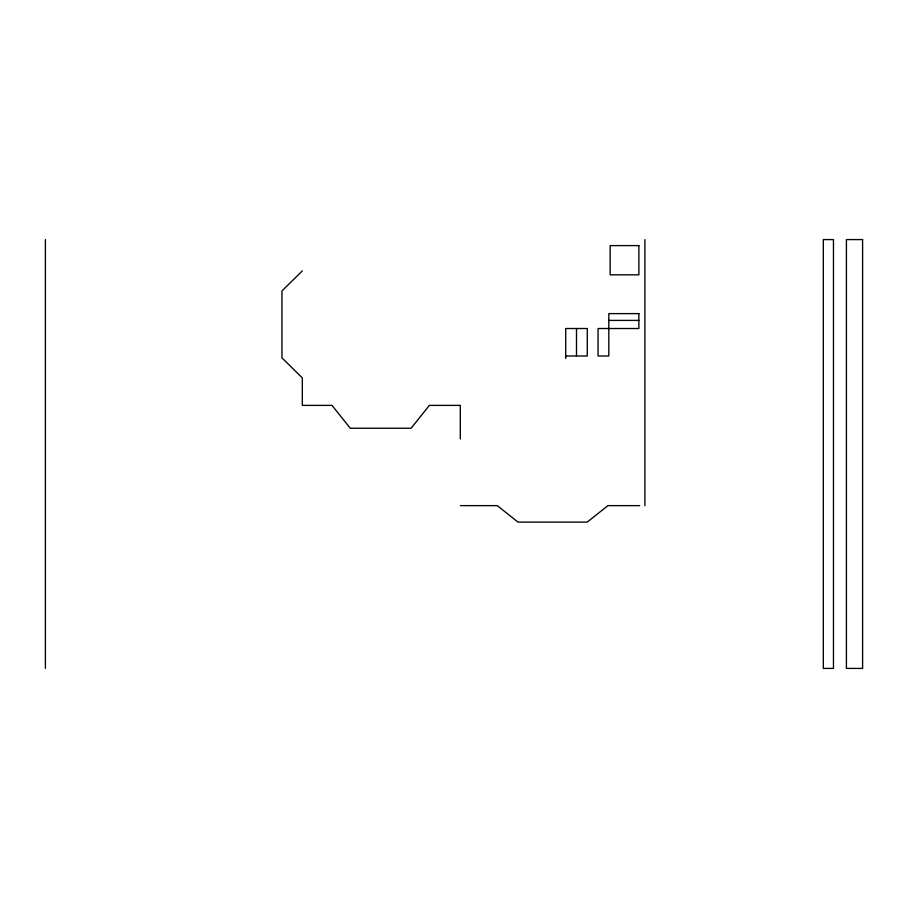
<?xml version="1.0" encoding="UTF-8"?>
<svg xmlns="http://www.w3.org/2000/svg" width="908" height="908" viewBox="0 0 908 908"><rect width="100%" height="100%" fill="white"/><g stroke="black" fill="none" stroke-linecap="round" stroke-linejoin="round"><path stroke-width="1.36" d="M302.319 270.89L281.945 290.946L281.945 357.831L302.319 377.898L302.319 405.388L332.01 405.388L350.261 428.247L411.108 428.247L429.359 405.388L460.311 405.388L460.311 438.973M608.825 320.411L638.88 320.411M565.718 355.993L587.272 355.993L587.272 328.514L565.718 328.514L565.718 358.558M460.311 505.631L497.266 505.631L518.014 522.1L587.204 522.1L607.951 505.631L639.686 505.631M644.907 239.587L644.907 505.631M576.501 328.514L576.501 355.993M45.4 239.587L45.4 668.413M833.465 239.587L823.329 239.587L823.329 668.413L833.465 668.413L833.465 239.587M862.6 239.587L846.415 239.587L846.415 668.413L862.6 668.413L862.6 239.587M638.88 245.603L610.142 245.603L610.142 274.829L638.88 274.829L638.88 245.603M638.88 313.612L608.825 313.612L608.825 355.993L598.054 355.993L598.054 328.514L638.88 328.514L638.88 313.612"/></g></svg>
